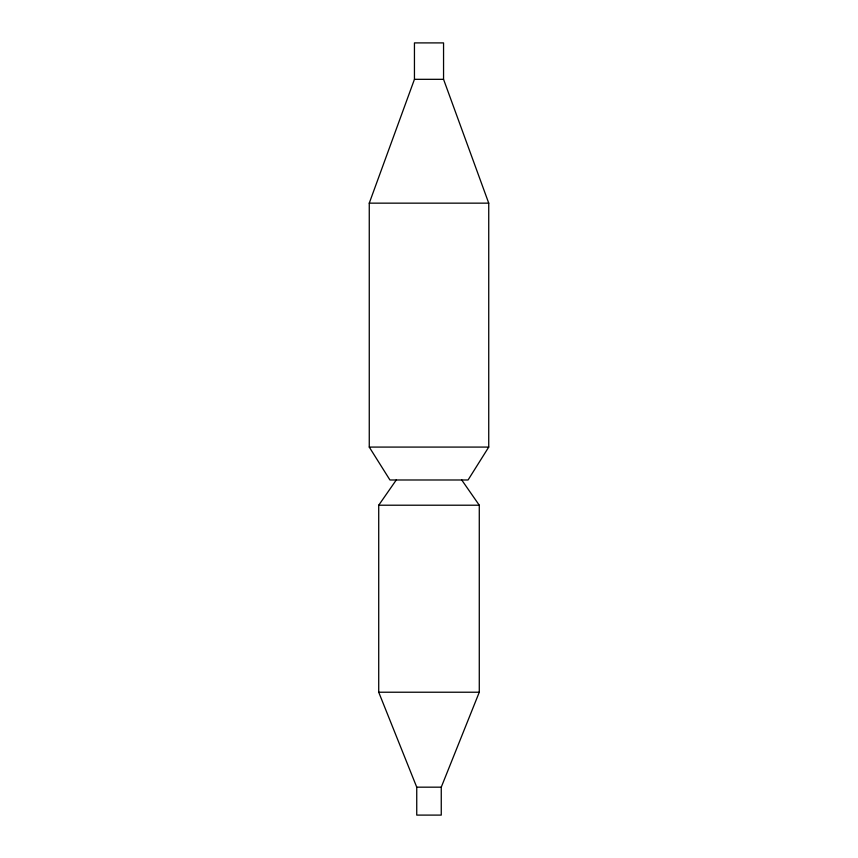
<?xml version="1.0" encoding="UTF-8"?>
<svg xmlns="http://www.w3.org/2000/svg" width="858" height="858" viewBox="0 0 858 858"><rect width="100%" height="100%" fill="white"/><g stroke="black" fill="none" stroke-linecap="round" stroke-linejoin="round"><path stroke-width="1.29" d="M369.262 203.153L414.446 79.322L414.446 42.9L443.554 42.9L443.554 79.322L488.738 203.153L488.738 447.082L468.06 479.987L389.94 479.987L369.262 447.082L369.262 203.153L488.738 203.153M396.267 479.987L378.721 505.212L378.721 692.224L416.741 787.172L416.741 815.1L441.259 815.1L441.259 787.172L479.279 692.224L479.279 505.212L461.733 479.987M414.446 79.322L443.554 79.322M369.262 447.082L488.738 447.082M378.721 505.212L479.279 505.212M378.721 692.224L479.279 692.224M416.741 787.172L441.259 787.172"/></g></svg>
